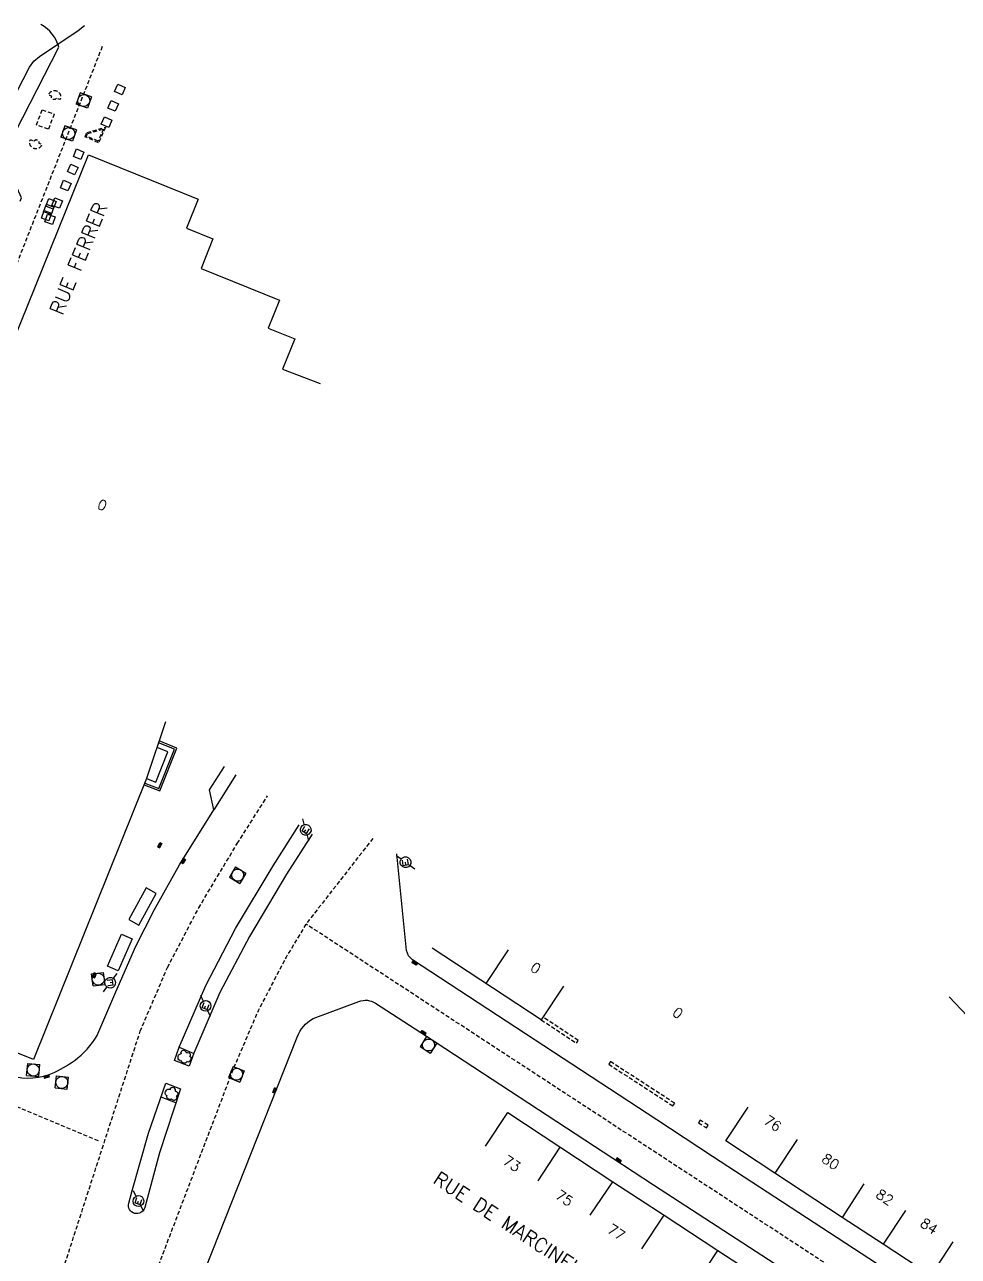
# Model space of a CAD drawing. Header units: millimetres. Extents: x 154999 to 156001, y 121000 to 122001.
# Drawn here: x 155426.1 to 155542, y 121637.8 to 121790.7 of the extents above; entities that cross this region are included whole.
import ezdxf
from ezdxf.enums import TextEntityAlignment as Align

# ---------------------------------------------------------------- set-up
doc = ezdxf.new("R2010")
doc.units = ezdxf.units.MM
doc.linetypes.add('DASHED', pattern=[0.75, 0.5, -0.25])
doc.layers.get('0').update_dxf_attribs({"linetype": 'CONTINUOUS'})
for name, color, linetype in [('W0001', 6, 'DASHED'), ('W0008', 7, 'CONTINUOUS'), ('W0100', 7, 'CONTINUOUS'), ('W0112', 1, 'DASHED'), ('W0300', 7, 'CONTINUOUS'), ('W0334', 7, 'CONTINUOUS'), ('W0400', 7, 'CONTINUOUS'), ('W0420', 7, 'CONTINUOUS'), ('W0471', 7, 'CONTINUOUS'), ('W0989', 7, 'CONTINUOUS'), ('W0991', 7, 'CONTINUOUS'), ('W1102', 7, 'CONTINUOUS')]:
    doc.layers.add(name, color=color, linetype=linetype)
doc.styles.get("Standard").update_dxf_attribs({"font": 'romans.shx', "width": 0.85})

# ---------------------------------------------------------------- blocks, each defined once
blk = doc.blocks.new('T420')
for p, q in [((0.75, 0.75), (-0.75, 0.75)), ((-0.75, 0.75), (-0.75, -0.75)), ((0.75, 0.75), (0.75, -0.75)), ((0.75, -0.75), (-0.75, -0.75))]:
    blk.add_line(p, q)
blk.add_ellipse((0, 0), major_axis=(-0.53, 0.53), ratio=1, start_param=3.926991, end_param=10.210176)
blk = doc.blocks.new('T400')
for p, q in [((-0.15, 0.3), (0.15, 0.3)), ((-0.15, -0.25), (-0.15, 0.3)), ((-0.15, 0.15), (0.15, 0.15)), ((-0.15, 0), (0.15, 0)), ((0.15, 0.3), (0.15, -0.25)), ((-0.15, -0.15), (0.15, -0.15)), ((-0.15, -0.25), (-0.15, -0.3)), ((-0.15, -0.3), (0.15, -0.3)), ((0.15, -0.3), (0.15, -0.25))]:
    blk.add_line(p, q)
blk = doc.blocks.new('T471')
for p, q in [((-0.333334, 0.333334), (-0.333334, -0.333334)), ((-0.333334, 0.333334), (0.333334, 0.333334)), ((-0.333334, 0), (0, 0)), ((0.500001, 0.500001), (1.000002, 1.000002)), ((-0.500001, -0.500001), (-1.000002, -1.000002)), ((-0.333334, -0.333334), (0.333334, -0.333334))]:
    blk.add_line(p, q)
blk.add_ellipse((0, 0), major_axis=(0.471405, 0.471405), ratio=1, start_param=5.4977871438, end_param=11.780972451)
blk = doc.blocks.new('T300')
for p, q in [((-0.8, 0.51), (-0.86, 0.34)), ((-0.86, 0.34), (-0.86, 0.17)), ((-0.86, 0.17), (-0.74, 0.06)), ((-0.69, 0.63), (-0.8, 0.51)), ((-0.8, -0.06), (-0.74, 0.06)), ((-0.74, 0.06), (-0.69, 0.11)), ((-0.57, 0.69), (-0.69, 0.63)), ((-0.46, 0.69), (-0.57, 0.69)), ((-0.29, 0.63), (-0.46, 0.69)), ((-0.29, 0.63), (-0.17, 0.74)), ((-0.23, 0.57), (-0.29, 0.63)), ((-0.17, 0.74), (-0.06, 0.8)), ((-0.06, 0.8), (0.06, 0.8)), ((0.06, 0.8), (0.23, 0.74)), ((0.23, 0.74), (0.34, 0.63)), ((0.34, 0.63), (0.4, 0.51)), ((0.46, 0.46), (0.34, 0.46)), ((0.4, 0.51), (0.4, 0.46)), ((0.57, 0.4), (0.46, 0.46)), ((0.57, 0.4), (0.69, 0.29)), ((0.69, 0.29), (0.74, 0.17)), ((0.74, 0.06), (0.69, -0.17)), ((0.74, 0.17), (0.74, 0.06)), ((-0.8, -0.17), (-0.8, -0.06)), ((-0.8, -0.23), (-0.8, -0.17)), ((-0.74, -0.34), (-0.8, -0.23)), ((-0.69, -0.4), (-0.74, -0.34)), ((-0.51, -0.46), (-0.69, -0.4)), ((-0.4, -0.46), (-0.51, -0.46)), ((-0.4, -0.46), (-0.34, -0.46)), ((-0.34, -0.46), (-0.34, -0.4)), ((-0.34, -0.51), (-0.34, -0.46)), ((-0.29, -0.63), (-0.34, -0.51)), ((-0.17, -0.74), (-0.29, -0.63)), ((-0.06, -0.8), (-0.17, -0.74)), ((0.06, -0.8), (-0.06, -0.8)), ((0.17, -0.74), (0.06, -0.8)), ((0.23, -0.69), (0.17, -0.74)), ((0.29, -0.46), (0.23, -0.46)), ((0.29, -0.63), (0.23, -0.69)), ((0.46, -0.4), (0.29, -0.46)), ((0.34, -0.51), (0.29, -0.63)), ((0.34, -0.51), (0.34, -0.46)), ((0.57, -0.34), (0.46, -0.4)), ((0.63, -0.29), (0.57, -0.34)), ((0.69, -0.17), (0.63, -0.29))]:
    blk.add_line(p, q)
blk = doc.blocks.new('t112o')
at = {"color": 0, "linetype": 'Continuous'}
for p, q in [((-0.5, 0.5), (0.5, 0.5)), ((-0.5, -0.5), (-0.5, 0.5)), ((0.5, 0.5), (0.5, -0.5)), ((0.5, -0.5), (-0.5, -0.5))]:
    blk.add_line(p, q, dxfattribs=at)

msp = doc.modelspace()

# ---------------------------------------------------------------- linework, layer by layer
at = {"layer": 'W0001', "flags": 128}
for points in [[(155435.74, 121787.96), (155421.39, 121751.52), (155418.93, 121745.4), (155404.42, 121709.55), (155402.34, 121704.41), (155399.88, 121700.63), (155394.09, 121686.2), (155393.24, 121681.83), (155389.32, 121672.11)], [(155435.27, 121652.17), (155413.84, 121661.13), (155402.18, 121666.36), (155393.76, 121670.15), (155382.68, 121675.03), (155373.42, 121679.16), (155327.31, 121699.54), (155320.65, 121702.81)], [(155573.55, 121605.44), (155528.98, 121634.68), (155461.03, 121679.08)]]:
    msp.add_lwpolyline(points, dxfattribs=at)
at = {"layer": 'W0001'}
msp.add_lwpolyline([(155407.01, 121532.62), (155408.13, 121546.84, -0.089028), (155416.41, 121568.01), (155417.73, 121570.89, 0.075953), (155423.73, 121600.02, -0.049463), (155425.58, 121619.79), (155440.45, 121665.77), (155443.84, 121673.69), (155447.71, 121681.09), (155452.5, 121689.08), (155456.25, 121694.98)], format="xyb", dxfattribs=at)
at = {"layer": 'W0001', "flags": 128}
msp.add_lwpolyline([(155469.32, 121689.71), (155461.03, 121679.08), (155458.57, 121674.98), (155455.09, 121668.32), (155451.99, 121661.08), (155439.06, 121627.14), (155434.46, 121609.56, -0.015605), (155431.34, 121593.67), (155420.01, 121553.78)], format="xyb", dxfattribs=at)
at = {"layer": 'W0008'}
for points in [[(155425.55, 121768.79), (155425.73, 121769.2), (155424.64, 121771.58), (155423.94, 121772.9), (155422.89, 121774.34, -0.214996), (155422.73, 121777.77), (155426.74, 121785.41), (155427.25, 121786.15), (155427.98, 121786.73), (155432.76, 121789.98), (155433.54, 121790.6)], [(155394.04, 121675.63, 0.376917), (155395.02, 121672.97), (155403.43, 121669.15), (155415.08, 121663.91), (155417.34, 121665.01), (155423.64, 121662.52), (155424.42, 121660.27, 0.177717), (155429.8, 121660.68, 0.060798), (155432.72, 121662.47, 0.113706), (155435.34, 121665.74), (155437.44, 121670.66), (155439.93, 121676.35), (155442.21, 121680.88), (155445.32, 121686.42), (155449.58, 121693.25), (155449.05, 121695.72), (155450.91, 121698.64)], [(155540.84, 121670.05), (155547.49, 121663.02), (155561.03, 121648.12), (155579.47, 121627.73, -0.184955), (155580.69, 121623.89, -0.140717), (155579.92, 121621.67), (155574.67, 121613.4, -0.357599), (155570.17, 121611.8), (155550.63, 121624.67), (155530.87, 121637.57), (155511.48, 121650.23), (155504.56, 121654.77), (155474.25, 121674.65), (155473.73, 121675.13), (155473.5, 121675.79), (155472.29, 121687.79)], [(155563.65, 121599.05), (155538.24, 121592.26), (155519.53, 121588.61), (155508.28, 121587.78), (155500.08, 121587.76), (155494.55, 121588.41), (155486.79, 121590.01), (155479.32, 121592.11), (155472.87, 121594.41), (155465.07, 121597.49), (155459.75, 121599.62), (155441.14, 121607.09, -0.458645), (155438.96, 121612.25), (155442.05, 121619.91), (155459.93, 121665.03, -0.192087), (155461.93, 121667.35), (155467.58, 121669.48, -0.244518), (155469.65, 121669.25), (155475.97, 121665.16), (155499.09, 121650.03), (155504.16, 121646.73), (155521.6, 121635.38), (155536.39, 121625.7), (155564.78, 121607.05, -0.229464)]]:
    msp.add_lwpolyline(points, format="xyb", dxfattribs=at)
msp.add_lwpolyline([(155461.79, 121690.24), (155458.62, 121685.27), (155454, 121677.54), (155450.35, 121670.57), (155447.13, 121663.05), (155446.52, 121661.43), (155444.69, 121662.15), (155445.31, 121663.8), (155448.58, 121671.44), (155452.29, 121678.53), (155456.96, 121686.32), (155460.19, 121691.4)], dxfattribs=at)
msp.add_lwpolyline([(155445.47, 121658.65), (155442.85, 121650.7), (155441.02, 121643.9, -1), (155439.04, 121644.44), (155439.43, 121645.85), (155441.5, 121653.13), (155443.64, 121659.32)], format="xyb", close=True, dxfattribs=at)
at = {"layer": 'W0100'}
msp.add_lwpolyline([(155395.79, 121728.82), (155399.62, 121726.35), (155403.36, 121723.91), (155405.61, 121725.13), (155409.86, 121735.72), (155410.5, 121737.27), (155414.51, 121747.23), (155420.99, 121763.24), (155418.55, 121764.5), (155420.87, 121768.85), (155422.45, 121768.01), (155424.15, 121771.21), (155422.28, 121772.23), (155430.34, 121787.89, 0.213811), (155428.14, 121790.69, 0.334235)], format="xyb", dxfattribs=at)
for points in [[(155409.67, 121714.28), (155434.05, 121774.52), (155447.65, 121769.04), (155446.2, 121765.44), (155449.48, 121764.12), (155448, 121760.44), (155457.74, 121756.52), (155456.33, 121753.02), (155459.63, 121751.69), (155458.12, 121747.93), (155462.79, 121746.17)], [(155443.61, 121704.16), (155443.61, 121704.16), (155441.25, 121697.16), (155427.23, 121662.26), (155394.04, 121675.63), (155408.16, 121710.54), (155409.68, 121714.29)], [(155492.96, 121671.37), (155490.22, 121667.19), (155476.67, 121676.09)], [(155544.48, 121663.19), (155544.48, 121663.19), (155549.02, 121658.43), (155553.82, 121653.15), (155553.9, 121653.2), (155558.5, 121648.07), (155558.37, 121647.98), (155578.7, 121625.57), (155578.89, 121625.1), (155578.76, 121624.62), (155572.3, 121614.34), (155571.81, 121614.04), (155571.16, 121614.21), (155544.28, 121631.73), (155538.55, 121635.46), (155532.65, 121639.34), (155527.54, 121642.66), (155519.21, 121648.17), (155513.13, 121652.2), (155515.89, 121656.37)], [(155483.31, 121651.5), (155486.06, 121655.68), (155499.1, 121647.11), (155505.45, 121642.94), (155512.11, 121638.59), (155518.43, 121634.48), (155524.71, 121630.36), (155531.07, 121626.14), (155537.71, 121621.78), (155544.02, 121617.66)]]:
    msp.add_lwpolyline(points, dxfattribs=at)
for points in [[(155440.29, 121678.94), (155442.44, 121682.87), (155441.2, 121683.57), (155439.05, 121679.64)], [(155436.41, 121673.84), (155438.15, 121677.81), (155439.45, 121677.24), (155437.71, 121673.27)]]:
    msp.add_lwpolyline(points, close=True, dxfattribs=at)
at = {"layer": 'W0112', "flags": 128}
for points in [[(155430.05, 121781.57, -0.963158), (155429.47, 121781.8), (155429.08, 121781.96, -1.11096), (155430.5, 121781.39), (155430.05, 121781.57)], [(155427.29, 121776.24, -0.963158), (155427.86, 121776), (155428.26, 121775.84, -1.11096), (155426.84, 121776.42), (155427.29, 121776.24)]]:
    msp.add_lwpolyline(points, format="xyb", dxfattribs=at)
at = {"layer": 'W0112'}
for points in [[(155427.57, 121778.25), (155428.29, 121780.1), (155429.78, 121779.58), (155429.06, 121777.73)], [(155433.61, 121776.78), (155433.83, 121777.29), (155436.14, 121777.95), (155435.3, 121776.04)], [(155433.79, 121776.85), (155433.93, 121777.17), (155435.89, 121777.73), (155435.23, 121776.22)], [(155498.59, 121661.68), (155506.56, 121656.52), (155506.77, 121656.85), (155498.8, 121662.01)], [(155510.7, 121653.78), (155510.92, 121654.11), (155509.94, 121654.75), (155509.72, 121654.42)]]:
    msp.add_lwpolyline(points, close=True, dxfattribs=at)
msp.add_lwpolyline([(155490.22, 121667.19), (155494.59, 121664.31), (155494.81, 121664.64), (155490.43, 121667.53)], dxfattribs=at)
at = {"layer": 'W0334'}
for points in [[(155440.93, 121696.36), (155442.9, 121695.6), (155445.01, 121700.9), (155442.81, 121701.8)], [(155441.01, 121696.57), (155442.78, 121695.89), (155444.72, 121700.78), (155442.74, 121701.58)], [(155441.25, 121697.16), (155442.4, 121696.7), (155443.89, 121700.44), (155442.54, 121700.99)], [(155444.89, 121656.9), (155443.05, 121657.6)]]:
    msp.add_lwpolyline(points, dxfattribs=at)
at = {"layer": 'W0334', "flags": 128}
for points in [[(155452.34, 121697.59), (155449.58, 121693.25)], [(155445.31, 121663.8), (155447.12, 121663.03)]]:
    msp.add_lwpolyline(points, dxfattribs=at)
at = {"layer": 'W1102'}
for p, q in [((155521.97, 121652.34), (155519.21, 121648.17)), ((155496.29, 121642.97), (155499.1, 121647.1)), ((155530.26, 121646.85), (155527.54, 121642.66)), ((155535.4, 121643.52), (155532.65, 121639.34)), ((155502.7, 121638.76), (155505.45, 121642.94)), ((155541.28, 121639.65), (155538.55, 121635.46)), ((155509.37, 121634.4), (155512.11, 121638.59))]:
    msp.add_line(p, q, dxfattribs=at)
at = {"layer": 'W1102', "flags": 128}
for points in [[(155486.1, 121675.88), (155483.36, 121671.7)], [(155489.83, 121647.21), (155492.58, 121651.39)]]:
    msp.add_lwpolyline(points, dxfattribs=at)

# ---------------------------------------------------------------- block references
at = {"layer": 'W0112'}
for p, rotation in [((155437.94, 121782.65), 246.430353585605), ((155437.1, 121780.6), 246.430353585605), ((155436.29, 121778.58), 246.430353585605), ((155432.82, 121774.61), 67.01832371352708), ((155432.08, 121772.72), 65.14657641249221), ((155431.22, 121770.72), 66.96963494098189), ((155429.38, 121768.45), 68.23019578314742), ((155430.15, 121768.55), 69.05598452200172), ((155428.83, 121766.99), 70.34615455199102), ((155429.1, 121767.76), 69.09290878365069), ((155429.26, 121766.53), 70.3657865219406)]:
    msp.add_blockref('t112o', p, dxfattribs=dict(at, rotation=rotation))
at = {"layer": 'W0300'}
for p, rotation in [((155445.89, 121662.62), 187.71355944617), ((155444.3, 121658.06), 159.247094039622)]:
    msp.add_blockref('T300', p, dxfattribs=dict(at, rotation=rotation))
at = {"layer": 'W0400'}
for p, rotation in [((155442.88, 121688.88), 333.9909988978371), ((155445.78, 121686.91), 328.081453110496), ((155474.51, 121674.25), 236.74180445327), ((155434.76, 121672.74), 338.6850989940977), ((155475.61, 121665.59), 57.118650463393), ((155428.84, 121660.15), 286.2197120687476), ((155457.15, 121658.42), 158.3877872004486), ((155499.8, 121649.79), 236.847760852329)]:
    msp.add_blockref('T400', p, dxfattribs=dict(at, rotation=rotation))
at = {"layer": 'W0420'}
for p, rotation in [((155433.45, 121781.27), 340.8295119927591), ((155431.58, 121777.18), 340.8295119927591), ((155452.55, 121685.15), 59.05679214815329), ((155435.25, 121672.24), 187.71355944617), ((155476.22, 121664.07), 327.118650463393), ((155427.19, 121660.97), 174.043035316481), ((155430.73, 121659.43), 174.043035316481), ((155452.4, 121660.44), 68.4246580826631)]:
    msp.add_blockref('T420', p, dxfattribs=dict(at, rotation=rotation))
at = {"layer": 'W0471'}
for p, rotation in [((155460.99, 121690.77), 59.05679214815329), ((155473.37, 121686.75), 100.08189908078), ((155436.72, 121671.8), 187.71355944617), ((155448.57, 121668.92), 69.1422230511248), ((155440.24, 121644.71), 70.94375431282921)]:
    msp.add_blockref('T471', p, dxfattribs=dict(at, rotation=rotation))

# ---------------------------------------------------------------- texts
at = {"layer": 'W0989'}
for s, rotation, p in [('RUE FERRER', 67.4483, (155432.81, 121761.69)), ('RUE DE MARCINELLE', 326.8356, (155487.17, 121641.21))]:
    msp.add_text(s, height=1.75, rotation=rotation, dxfattribs=at).set_placement(p, align=Align.MIDDLE)
at = {"layer": 'W0991'}
for s, rotation, p in [('0', 337.9668, (155435.75, 121731.07)), ('0', 326.6917, (155489.53, 121673.62)), ('0', 326.7992, (155507.16, 121668.05)), ('76', 326.4847, (155518.93, 121654.36)), ('73', 326.6933, (155486.57, 121649.36)), ('80', 326.5068, (155526.12, 121649.59)), ('75', 326.6933, (155493.09, 121645.07)), ('82', 327.0436, (155532.84, 121645.18)), ('77', 326.6941, (155499.53, 121640.84)), ('84', 326.6239, (155538.34, 121641.59))]:
    msp.add_text(s, height=1.25, rotation=rotation, dxfattribs=at).set_placement(p, align=Align.MIDDLE)

doc.saveas('drawing.dxf')
